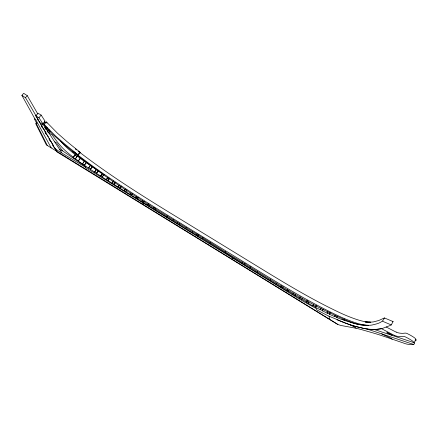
<?xml version="1.0" encoding="UTF-8"?>
<svg xmlns="http://www.w3.org/2000/svg" width="438" height="438" viewBox="0 0 438 438"><rect width="100%" height="100%" fill="white"/><g stroke="black" fill="none" stroke-linecap="round" stroke-linejoin="round"><path stroke-width="0.66" d="M86.324 162.695L90.496 165.515L88.509 168.066L84.331 165.241L86.324 162.695L84.43 161.179L82.432 163.943L78.254 161.058L80.269 158.304L77.236 156.125L75.314 158.928L77.236 156.125M197.023 233.963L196.279 235.053L154.855 209.632L153.284 208.444L154.05 207.382M83.231 162.925L84.43 161.179M196.279 235.053L202.214 238.699L202.98 237.391M78.254 161.058L80.269 158.304M313.515 304.47L312.803 305.861L309.77 304.186L306.392 302.034L307.093 300.862M242.597 261.957L241.869 263.079L202.23 238.486M36.907 123.872L36.836 123.428M232.496 259.581L232.835 258.174M241.869 263.079L280.714 286.961L281.514 285.636M300.315 296.909L299.614 298.075L306.392 302.034M36.885 123.943L36.354 123.921M295.683 294.172L294.905 295.519L299.614 298.075M280.714 286.961L294.982 295.332M396.22 332.103A7.966 2.447 28.5 0 0 399.423 333.077L400.89 333.263A24.774 7.764 28.7 0 0 402.336 333.329L402.61 333.329A20.701 6.461 28.7 0 0 403.354 333.291L405.145 333.11A6.915 2.113 28.1 0 1 405.906 333.159A4.134 1.265 28.1 0 1 406.053 333.181A1.9 0.58 28.1 0 1 407.017 333.477L408.221 334.074A18.927 5.683 28.2 0 1 409.919 334.966A22.261 6.658 28.3 0 1 411.561 335.897L413.527 337.101A4.9 1.495 28 0 1 415.87 339.33L414.107 342.713L414.31 343.321A6.461 1.938 28.2 0 1 414.222 343.879M390.116 325.472L391.254 324.936L393.089 321.58L384.427 317.939L378.81 320.49L373.888 321.804A66.039 21.199 30.6 0 1 370.471 322.144L365.062 321.996A55.336 17.542 30.5 0 0 367.214 322.1L367.619 322.127M368.697 325.319A66.16 20.904 30.7 0 0 372.097 325.007C376.675 323.857 382.724 322.965 384.438 317.944M350.438 322.259A75.845 24.342 30.7 0 1 349.617 321.99L344.065 320.32L343.825 319.981L344.405 318.968M344.065 320.32L344.646 319.307M343.825 319.981L342.16 319.373L342.385 319.707A63.576 20.028 30.7 0 1 336.822 317.528L337.233 316.209M336.817 317.523L337.397 316.521M335.218 315.595L334.643 316.597L335.081 315.294M334.643 316.597A68.832 21.84 30.7 0 1 331.139 315.026L329.381 314.21L330.164 312.447M329.381 314.21L330.252 312.721M322.915 309.589L322.39 310.832L327.191 313.175L327.985 311.418M327.191 313.175L327.772 312.185M322.39 310.832L323.26 309.354M316.455 305.27L315.409 307.268L320.211 309.743L321.038 308.018M320.211 309.743L320.791 308.763M315.409 307.268L316.11 306.091M313.148 305.275L313.849 304.103M308.051 303.211L308.801 301.842M306.337 302.225L307.383 300.479M301.656 299.504L302.428 298.152M299.537 298.262L300.244 297.095M294.905 295.519L295.612 294.358M292.808 294.27L293.586 292.929M286.945 290.755L287.651 289.606M288.199 291.511L288.987 290.18M282.373 287.974L283.167 286.649M276.17 284.158L276.887 283.014M270.011 280.353L270.81 279.033M256.909 272.31L257.632 271.177M250.049 267.87L250.771 266.742M244.355 264.382L245.083 263.254M224.984 252.469L225.718 251.363M224.946 252.671L225.679 251.565M209.758 243.336L210.503 242.236M197.872 235.808L198.622 234.719M197.861 236.027L198.606 234.932M191.937 232.392L192.687 231.302M185.635 228.526L186.391 227.442M178.972 224.437L179.728 223.358M177.012 223.232L177.768 222.159M172.714 220.599L173.475 219.526M166.873 217.013L167.634 215.939M154.855 209.632L155.621 208.57M148.263 203.834L147.496 204.896L149.068 206.079L153.311 208.685L154.072 207.623M149.068 206.079L149.834 205.022M144.031 201.245L143.297 202.542L147.524 205.137L148.296 204.081M143.297 202.542L144.069 201.485M137.899 197.483L137.165 198.775L141.764 201.6L142.498 200.303M137.165 198.775L138.32 197.204M132.161 193.963L131.427 195.255L135.632 197.839L136.366 196.542M135.632 197.839L136.404 196.788M131.427 195.255L132.594 193.684M126.828 189.917L125.711 191.734L129.905 194.319L130.633 193.021M129.905 194.319L130.677 193.273M125.711 191.734L126.878 190.169M119.229 185.214L118.057 186.774L121.523 189.145L124.189 190.793L125.306 188.981M124.189 190.793L124.967 189.747M119.957 187.951L121.129 186.391M120.001 188.203L121.561 186.123M113.552 180.916L111.986 182.985L118.101 187.021L119.273 185.466M113.88 184.168L115.052 182.619M113.929 184.42L115.49 182.35M107.868 177.346L106.297 179.41L112.029 183.232L113.207 181.682M103.707 174.702L102.169 177.001L106.341 179.657L107.912 177.593M107.814 180.363L109.385 178.299M107.858 180.609L109.429 178.551M96.48 173.339L98.43 170.535L96.48 173.339L100.652 176.032L102.196 173.733M100.652 176.032L102.229 173.979M102.169 177.001L104.14 174.434M94.586 172.096L96.541 169.303L94.586 172.096L92.308 170.596L90.409 169.336L92.38 166.555L92.002 166.303M90.409 169.336L92.38 166.555M88.509 168.066L90.485 165.29L91.624 166.046M84.331 165.241L86.324 162.476M79.869 152.101L80.17 152.665L78.123 155.255L77.816 154.696L79.869 152.101L75.966 148.843A131.608 43.723 38.9 0 1 67.014 141.594L57.696 133.398A28.766 8.322 38.6 0 1 56.02 131.728L47.184 122.7A9.433 2.595 38.9 0 0 46.286 121.945L44.118 124.567L45.218 126.292A100.368 31.339 38.1 0 0 52.095 133.732C104.874 182.312 169.287 216 229.244 254.44C268.724 277.769 306.934 304.3 349.628 321.673A51.755 16.168 30.3 0 0 351.528 322.379L351.999 322.543A35.177 10.753 30.1 0 0 353.855 323.178L354.758 323.463A29.51 8.957 30.1 0 0 356.948 324.076A27.999 8.486 30.1 0 0 359.001 324.531L358.93 324.52A48.443 15.023 30.4 0 1 350.433 322.248M75.314 158.928L73.294 157.691L73.08 157.056L75.095 154.51A40.865 11.771 38.1 0 1 67.698 148.427A24.654 6.948 38.1 0 1 61.813 142.328A55.33 16.211 37.8 0 1 60.866 141.195M73.294 157.691L75.309 155.151L75.095 154.51M414.217 343.874L413.97 344.104A13.879 4.183 28.4 0 1 413.527 344.328L412.782 344.542A18.938 5.727 28.5 0 1 411.709 344.673L411.485 344.684A10.643 3.192 28.3 0 1 411.058 344.673L407.636 344.23A22.382 6.789 28.5 0 1 405.851 343.846L385.243 336.789A139.142 34.235 28.3 0 0 373.368 333.028L362.27 329.836A94.728 24.429 28.8 0 0 356.182 328.276L340.901 325.467A7.035 2.004 30.3 0 1 340.512 325.357L338.552 324.706A4.966 1.407 30.3 0 1 337.912 324.449L337.829 324.41A5.196 1.473 30.3 0 1 337.145 324.082L56.924 151.866L35.785 115.813L37.997 113.174L41.161 115.095L45.043 121.14L42.875 123.757L41.626 122.996L42.853 124.775L43.942 125.443L45.645 128.044L46.505 127.004M50.167 131.416L48.897 132.966L61.714 152.665M73.08 157.056A40.931 11.607 38.1 0 1 65.667 150.973A24.692 6.849 38 0 1 59.749 144.879A55.423 15.982 37.7 0 1 56.163 140.423A115.971 35.911 36.9 0 1 52.226 135.003L48.164 132.517L46.97 130.781L47.775 131.274L49.051 129.719M48.164 132.517L49.434 130.967M47.775 131.274L46.767 129.73L45.88 129.188L47.162 127.633M46.767 129.73L47.616 128.695M42.853 124.775L45.01 122.164L44.402 121.271M42.875 123.757L38.955 117.74L41.161 115.095M36.469 122.536L35.664 123.505L46.384 144.923L51.213 147.88M37.936 119.021L25.486 97.674L27.233 95.626L23.652 93.316L21.9 95.364L35.013 119.081M370.466 322.138L370.471 322.127A38.314 12.012 30 0 1 369.152 322.116A35.702 11.164 30 0 1 368.462 322.083A38.369 12.029 30 0 1 367.378 321.99A35.609 11.136 30 0 1 366.628 321.897A37.98 11.903 30 0 1 365.467 321.727L365.073 321.656A38.944 12.22 30 0 1 363.436 321.339A40.778 12.822 30.1 0 1 361.295 320.83A42.541 13.408 30.1 0 1 358.618 320.074A45.311 14.328 30.1 0 1 357.238 319.647A42.804 13.49 30.1 0 1 356.308 319.34A47.348 15.012 30.1 0 1 354.419 318.689L353.466 318.344A74.027 24.314 30.4 0 1 352.026 317.813L350.586 317.265A80.395 26.619 30.4 0 1 349.141 316.707L348.653 316.521A49.133 15.598 30.2 0 1 347.197 315.935A53.994 17.257 30.2 0 1 345.243 315.114A62.355 20.159 30.3 0 1 343.277 314.26A70.129 22.913 30.3 0 1 340.315 312.913A84.424 28.131 30.3 0 1 339.324 312.447C312.546 299.822 287.131 284.552 261.913 269.102L166.517 210.683C136.475 192.183 106.658 173.174 78.736 151.553M392.59 321.815L393.089 321.58M389.689 325.669L382.007 328.604L374.397 329.557M47.315 145.487L36.535 124.135M373.893 329.562L375.12 329.54A84.463 26.975 30.9 0 0 376.346 329.485L381.586 328.708L393.056 334.747A12.231 3.723 28.6 0 0 394.435 335.36M370.263 322.138L369.869 322.149M368.495 325.319L362.856 325.095A46.625 14.427 30.4 0 1 362.182 325.018L359.833 324.678A41.944 12.91 30.3 0 1 359.1 324.547L358.93 324.52A55.434 17.301 30.5 0 0 365.451 325.253L365.856 325.286M368.117 325.319L368.697 325.308A38.38 11.842 30.1 0 1 367.383 325.286A35.768 11.01 30 0 1 366.694 325.248A38.44 11.864 30.1 0 1 365.615 325.144A35.675 10.977 30 0 1 364.865 325.051A38.046 11.738 30.1 0 1 363.704 324.87L363.31 324.799A39.015 12.05 30.1 0 1 361.673 324.47A40.849 12.647 30.1 0 1 359.538 323.95A42.617 13.222 30.1 0 1 356.86 323.184A45.388 14.131 30.2 0 1 355.486 322.746A42.88 13.304 30.2 0 1 354.556 322.439A47.435 14.804 30.2 0 1 352.667 321.777L351.714 321.426A74.164 23.98 30.4 0 1 350.274 320.89L348.834 320.337A80.543 26.253 30.5 0 1 347.389 319.773L346.907 319.581A49.22 15.385 30.3 0 1 345.451 318.99A54.093 17.016 30.3 0 1 343.491 318.163A62.47 19.88 30.4 0 1 341.525 317.304A70.261 22.601 30.4 0 1 338.563 315.946A84.583 27.747 30.4 0 1 337.572 315.48C308.516 301.705 281.07 284.837 253.695 268.045L180.325 223.035C145.224 201.524 110.069 179.876 77.422 154.718M369.305 322.149L369.601 322.149M374.079 329.562L367.471 329.08M367.893 325.319L367.487 325.319M368.648 322.144L369.053 322.149M368.238 322.138L367.827 322.133M367.285 325.314L366.88 325.308M387.017 332.497L392.087 334.966M391.994 335.119L386.957 332.677M363.923 328.412L365.117 328.659A53.743 16.688 30.3 0 0 366.338 328.894L367.789 329.13M367.088 329.02L365.117 328.659M364.712 328.582L363.518 328.325M363.491 328.319L362.259 328.046M362.669 328.139L363.08 328.232M362.286 328.051L361.027 327.766M361.876 327.963L357.315 326.879A61.539 19.184 30.5 0 1 350.066 324.766A61.435 19.162 30.5 0 1 345.916 323.271L329.004 316.176A68.646 21.582 30.7 0 1 316.543 309.699L316.543 308.664A123.626 42.136 30.8 0 1 303.797 301.623A184.179 68.082 30.6 0 1 291.314 294.144L86.001 167.858L85.711 166.681L62.492 150.814L59.705 149.5M360.638 327.679L359.812 327.487M359.374 327.383L357.709 326.978M366.935 328.993L413.368 344.383M374.495 329.557L414.102 342.697A4.911 1.473 28.1 0 0 411.742 340.468L409.771 339.264A22.3 6.565 28.4 0 0 408.128 338.328A18.96 5.606 28.3 0 0 406.431 337.43L405.227 336.838A1.9 0.575 28.3 0 0 404.263 336.526A4.145 1.248 28.2 0 0 404.115 336.504A6.931 2.08 28.2 0 0 403.36 336.455L401.569 336.614A20.734 6.373 28.8 0 1 400.825 336.647L400.556 336.647A24.824 7.66 28.8 0 1 399.117 336.57L397.633 336.362A7.983 2.414 28.6 0 1 394.446 335.382M343.879 322.499L345.746 323.211A61.435 19.157 30.5 0 0 357.304 326.885M343.124 322.209L343.589 322.39M342.018 321.782L342.949 322.144M341.722 321.667L337.041 319.784M391.254 324.936L382.604 321.273M329.294 313.936L327.115 312.907M322.335 310.575L320.167 309.496M315.404 307.038L312.82 305.642M54.772 141.896L56.458 142.793L62.492 150.814M386.146 326.967L394.83 331.467A12.209 3.778 28.5 0 0 396.209 332.081M38.276 119.596L37.438 119.136L37.701 119.662A5.853 1.61 39 0 0 37.892 119.974A3.455 0.947 39 0 0 38.341 120.581L38.549 120.8A2.042 0.558 39.1 0 0 39.217 121.364M50.036 139.76L49.1 139.246L49.363 139.782A4.873 1.298 38.4 0 0 49.708 140.324A2.513 0.668 38.4 0 0 49.97 140.658L50.266 140.959A2.245 0.597 38.4 0 0 51.005 141.545M35.785 115.813L38.955 117.74M45.01 122.164L46.099 122.832M45.645 128.044L44.687 127.458L45.88 129.188M75.309 155.151L77.323 156.388M135.594 197.593L137.121 198.534M141.726 201.354L143.264 202.296M54.969 148.526L57.657 150.497L85.919 167.513M129.856 194.067L131.384 195.009M56.535 151.198L337.862 324.427M124.14 190.541L125.662 191.483M102.131 176.76L100.62 175.791M21.9 95.364L25.486 97.674M100.729 172.249L101.112 172.49M99.218 171.263L98.457 170.776M96.453 173.103L94.559 171.866M97.674 170.043L98.052 170.289M96.563 169.539L92.391 166.779M90.392 169.112L88.498 167.842M84.326 165.022L82.432 163.73M84.424 161.398L80.258 158.512M78.265 160.85L75.227 158.666M77.772 154.986L78.123 155.255M80.17 152.665L79.125 151.86M77.072 154.45L77.526 154.8M77.104 154.472L72.9 151.181L73.173 152.085L72.9 151.181L74.635 152.555M76.727 154.181L74.98 152.824M78.079 151.05L78.429 151.318M76.694 149.96L75.998 149.413M76.212 149.582L75.38 148.92M77.816 154.696L73.902 151.444A131.86 43.127 38.8 0 1 64.928 144.19L55.577 136.004A28.815 8.202 38.5 0 1 53.896 134.335L45.015 125.323A9.444 2.562 38.9 0 0 44.118 124.567M392.158 339.275L391.014 338.235L382.292 334.227L381.777 333.657M356.056 328.243L355.382 327.509L350.05 324.75M46.286 121.95L47.014 123.1M39.382 121.49L42.152 126.243L41.221 125.728L41.659 126.544A7.397 2.015 38.8 0 0 41.824 126.801A3.17 0.86 38.8 0 0 43.537 128.652M43.871 129.188L46.11 133.026L45.092 132.462L45.399 133.021A9.357 2.529 38.5 0 0 45.656 133.442L45.891 133.787A2.42 0.646 38.6 0 0 46.264 134.242L46.34 134.318A2.168 0.58 38.6 0 0 47.353 135.15L48.361 136.88M49.029 138.03L49.702 139.185M51.137 141.644L53.715 146.062L52.763 145.525L53.354 146.549A2.54 0.668 38.2 0 0 53.819 147.141L54.416 147.65A3.285 0.865 38.2 0 0 54.788 147.907L56.787 151.324L51.23 147.907L35.456 119.174L34.383 118.95L36.83 123.423M27.233 95.626L37.92 114.148M415.876 339.33L416.084 339.959A6.45 1.966 28.1 0 1 415.99 340.523L415.739 340.753A13.857 4.243 28.3 0 1 415.487 340.901M329.004 316.176L329.65 319.373M142.87 202.838L143.111 204.519M336.652 317.211A61.117 19.206 30.7 0 1 334.501 316.296M373.86 329.535A63.899 20.028 30.5 0 1 367.816 329.152"/></g></svg>
